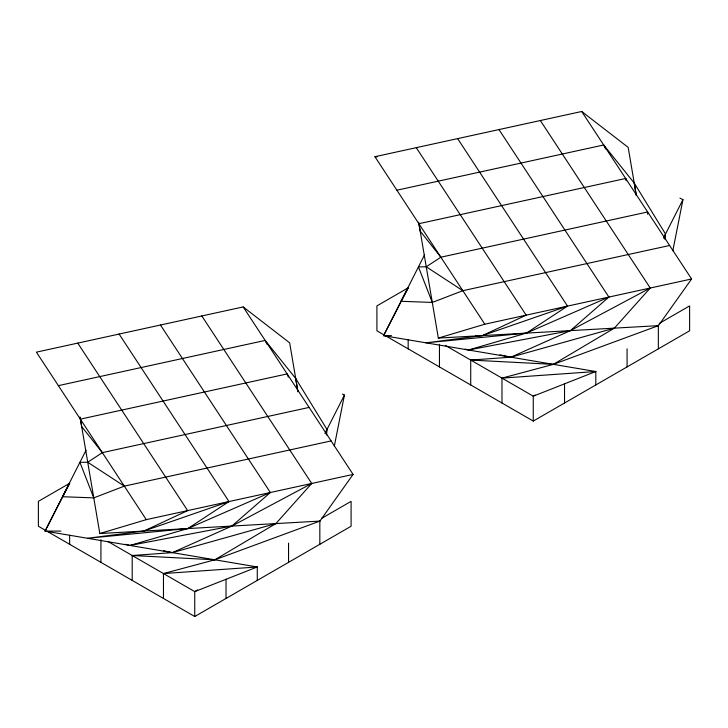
<?xml version="1.0" encoding="UTF-8"?>
<svg xmlns="http://www.w3.org/2000/svg" width="728" height="728" viewBox="0 0 728 728"><rect width="100%" height="100%" fill="white"/><g stroke="black" fill="none" stroke-linecap="round" stroke-linejoin="round"><path stroke-width="1.09" d="M647.574 214.205L647.638 211.975L440.859 257.202L426.244 266.794L418.436 266.903L432.296 302.439L462.835 290.7L669.624 245.482M326.554 435.071L326.999 429.456L295.704 378.487L265.165 340.422L58.377 385.649M665.064 239.63L665.51 234.016L634.225 183.047L603.685 144.981L396.897 190.208M334.325 446.137L344.426 395.077L342.415 394.057M672.845 250.696L682.946 199.636L679.925 198.107M325.471 433.733L326.999 429.456M664.373 237.219L665.51 234.016M86.068 450.213L45.054 531.103L257.275 566.966L194.74 591.618L107.771 541.405M324.943 433.497L344.426 395.077M424.588 254.773L383.574 335.663L595.786 371.526L533.26 396.178L445.309 345.4M663.463 238.056L682.946 199.636M45.227 530.193L38.384 526.244L38.384 501.346L69.651 483.292L45.054 531.103L60.952 531.094M659.322 323.396L689.616 305.906L689.616 330.803L533.26 421.075L376.904 330.803L376.904 305.906L408.171 287.851L383.574 335.663L391.518 335.654M69.651 483.292L62.49 496.724L93.775 497.879L124.315 486.14L331.104 440.922M408.171 287.851L401.001 301.283L432.296 302.439M163.472 598.462L163.472 573.564L214.824 559.796L319.892 521.093L353.08 474.419L243.179 306.925L36.4 352.152L146.301 519.646L353.08 474.419M501.983 403.021L501.983 378.123L553.344 364.355L658.403 325.653L691.6 278.979L581.699 111.484L374.92 156.711L484.821 324.197L691.6 278.979M132.196 580.407L132.196 555.51L214.824 559.796L275.876 523.587L311.73 483.465L201.829 315.97M470.716 384.966L470.716 360.069L553.344 364.355L614.396 328.137L650.24 288.024L540.349 120.529M160.469 325.016L270.37 492.51L231.859 526.071L172.381 552.625L132.196 555.51M498.989 129.575L608.89 297.07L570.379 330.63L510.901 357.184L470.716 360.069M93.775 497.879L79.916 462.344L87.724 462.235L102.339 452.643L309.127 407.416M119.11 334.061L229.011 501.556L187.851 528.555L129.939 545.445L125.644 544.262M457.63 138.62L567.531 306.115L526.362 333.115L468.459 350.004L465.238 349.121M197.67 589.926L194.74 591.618L194.74 616.516L47.174 531.322M321.785 518.272L351.096 501.346L351.096 526.244L194.74 616.516M535.216 395.049L533.26 396.178L533.26 421.075M650.24 288.024L570.379 330.63L468.459 350.004M311.73 483.465L231.859 526.071L129.939 545.445M270.37 492.51L187.851 528.555L87.497 538.274L143.835 531.049L187.651 510.601L77.76 343.106M608.89 297.07L526.362 333.115L426.017 342.833L482.355 335.608L567.531 306.115M143.835 531.049L229.011 501.556M418.691 222.222L438.338 338.092L484.821 324.197M80.171 417.663L99.818 533.533L146.301 519.646M614.396 328.137L510.901 357.184L499.909 354.845M275.876 523.587L172.381 552.625L163.591 550.759M626.426 180.599L625.661 178.478L418.873 223.705L420.202 231.14L440.859 257.202M102.339 452.643L81.682 426.581L80.362 419.146L287.141 373.919L288.297 377.095M501.983 378.123L595.786 371.526M163.472 573.564L257.275 566.966M438.338 338.092L658.403 325.653M99.818 533.533L319.892 521.093M475.539 335.608L482.355 335.608L526.171 315.16L416.27 147.666M374.92 156.711L377.131 156.92M426.244 266.794L462.835 290.7M87.724 462.235L124.315 486.14M581.699 111.484L628.182 147.393L636.308 195.304M243.179 306.925L289.662 342.843L297.788 390.745M603.685 144.981L605.687 149.022M265.165 340.422L267.167 344.462M625.661 178.478L626.253 180.644M79.998 416.98L80.362 419.146M634.225 183.047L636.208 195.241M295.704 378.487L297.87 391.791M658.349 325.088L658.349 348.858M627.072 348.803L627.072 366.912M595.804 371.38L595.804 384.966M564.528 383.774L564.528 403.021M439.448 344.271L439.448 366.912M408.171 339.803L408.171 348.858M319.829 520.529L319.829 544.298M288.552 543.115L288.552 562.353M257.284 566.83L257.284 580.407M226.017 579.224L226.017 598.462M100.928 539.712L100.928 562.353M69.651 535.244L69.651 544.298"/></g></svg>
